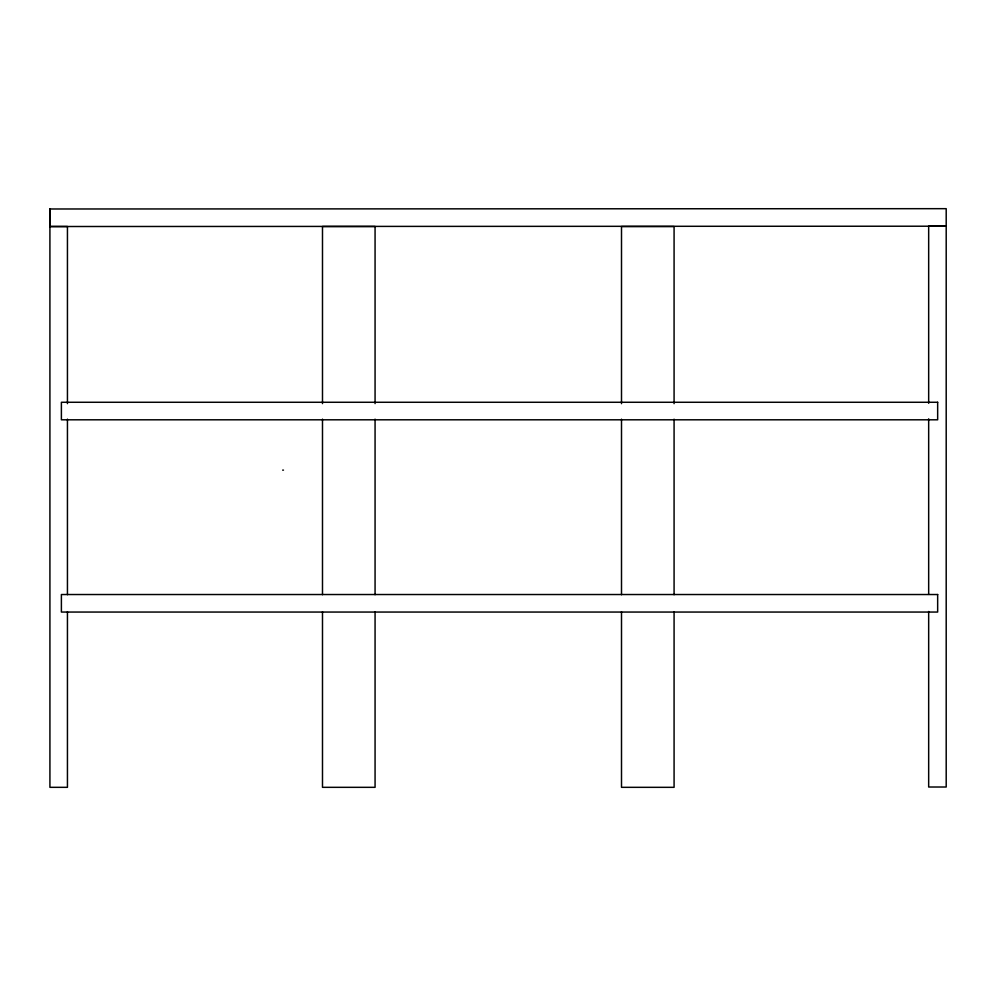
<?xml version="1.0" encoding="UTF-8"?>
<svg xmlns="http://www.w3.org/2000/svg" width="996" height="996" viewBox="0 0 996 996"><rect width="100%" height="100%" fill="white"/><g stroke="black" fill="none" stroke-linecap="round" stroke-linejoin="round"><path stroke-width="1.49" d="M928.67 611.469L928.67 787.014L946.2 787.014L946.2 226.204L928.67 226.204L928.67 403.293M946.2 226.204L946.2 208.674L49.8 208.986L49.8 226.515L946.088 226.204M49.8 226.515L67.442 226.515L67.442 403.617M282.665 470.124L283.462 470.124M49.912 208.986L49.925 787.326L67.442 787.326L67.442 611.781M928.67 418.83L928.67 594.375M674.08 403.654L674.08 226.565L621.504 226.565L621.504 403.654M674.08 419.179L674.08 594.712M674.08 611.793L674.08 787.326L621.504 787.326L621.504 611.793M621.504 419.179L621.504 594.712M375.069 403.604L375.069 226.503L322.492 226.503L322.492 403.604M375.069 419.142L375.069 594.687M375.069 611.781L375.069 787.326L322.492 787.326L322.492 611.781M322.492 419.142L322.492 594.687M67.442 419.142L67.442 594.687M937.659 402.272L61.391 402.272L61.391 419.802L937.659 419.802L937.659 402.272M937.659 594.525L61.391 594.525L61.391 612.054L937.659 612.054L937.659 594.525"/></g></svg>
